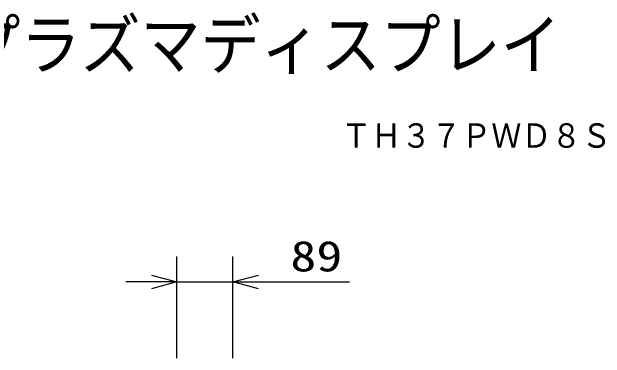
# Model space of a CAD drawing. Units: millimetres, scale not verified. Extents: x -63 to 63, y -57 to 57.
# Drawn here: x 15.78 to 62.47, y 30.14 to 57.41 of the extents above; entities that cross this region are included whole.
import ezdxf
from ezdxf.enums import TextEntityAlignment as Align

# ---------------------------------------------------------------- set-up
doc = ezdxf.new("R2010")
doc.units = ezdxf.units.MM
doc.header["$LTSCALE"] = 0.190236
doc.header["$PDMODE"] = 32
doc.header["$PDSIZE"] = 0.0951
for name, color, linetype in [('0-0_MOJI1', 2, 'Continuous'), ('0-1_TOUROKU', 1, 'Continuous'), ('0-2_GAIKEI', 1, 'Continuous'), ('0-3_WAKU', 7, 'Continuous')]:
    doc.layers.add(name, color=color, linetype=linetype)
doc.styles.add('ＭＳ ゴシック', font='')
doc.styles.get('ＭＳ ゴシック').set_extended_font_data('MS Gothic')

# ---------------------------------------------------------------- blocks, each defined once
blk = doc.blocks.new('_OPEN30')
at = {"layer": '0-3_WAKU'}
blk.add_line((0, 0), (-1, 0), dxfattribs=at)
blk.add_lwpolyline([(-1, 0.26795), (0, 0), (-1, -0.26795)], dxfattribs=at)

msp = doc.modelspace()

# ---------------------------------------------------------------- linework, layer by layer
at = {"layer": '0-2_GAIKEI', "color": 3}
for p, q in [((28.7599, 30.1363), (28.7599, 38.1364)), ((33.1849, 30.1363), (33.1849, 38.1364)), ((26.7599, 36.1364), (24.7599, 36.1364)), ((28.7599, 36.1364), (33.1849, 36.1364)), ((35.1849, 36.1364), (42.3516, 36.1364))]:
    msp.add_line(p, q, dxfattribs=at)
at = {"layer": '0-3_WAKU'}
msp.add_point((33.1849, 36.1364), dxfattribs=at)

# ---------------------------------------------------------------- block references
at = {"layer": '0-2_GAIKEI', "xscale": 2, "yscale": 2}
msp.add_blockref('_OPEN30', (28.7599, 36.1364), dxfattribs=at)
at = {"layer": '0-2_GAIKEI', "xscale": 2, "yscale": 2, "rotation": 180}
msp.add_blockref('_OPEN30', (33.1849, 36.1364), dxfattribs=at)

# ---------------------------------------------------------------- texts
at = {"layer": '0-0_MOJI1', "style": 'ＭＳ ゴシック', "width": 0.9}
msp.add_text('プログレッシブワイドプラズマディスプレイ', height=3.848, dxfattribs=at).set_placement((-35.5001, 51.7599), align=Align.BOTTOM_LEFT)
at = {"layer": '0-1_TOUROKU', "style": 'ＭＳ ゴシック', "width": 0.9}
msp.add_text('ＴＨ３７ＰＷＤ８Ｓ', height=1.925, dxfattribs=at).set_placement((41.7, 46.13), align=Align.BOTTOM_LEFT)
at = {"layer": '0-2_GAIKEI', "color": 3, "style": 'ＭＳ ゴシック', "width": 1.25}
msp.add_text('89', height=2.406, dxfattribs=at).set_placement((37.7013, 36.2459), align=Align.BOTTOM_LEFT)

doc.saveas('drawing.dxf')
